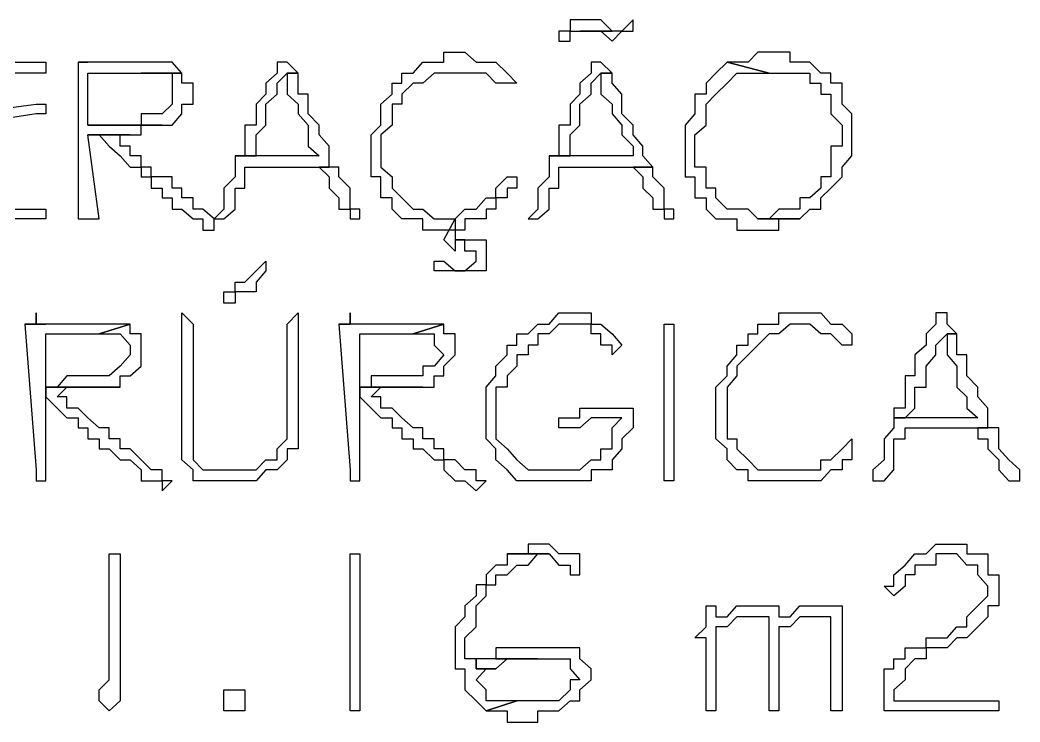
# Model space of a CAD drawing. Header units: millimetres. Extents: x -518.8 to -461.2, y 3.5 to 44.2.
# Drawn here: x -487.523 to -486.915, y 31.715 to 32.142 of the extents above; entities that cross this region are included whole.
import ezdxf

# ---------------------------------------------------------------- set-up
doc = ezdxf.new("R2010")
doc.units = ezdxf.units.MM
doc.header["$MEASUREMENT"] = 0
doc.layers.add('MYSOLIDS', color=7, linetype='Continuous')

msp = doc.modelspace()

# ---------------------------------------------------------------- linework, layer by layer
at = {"layer": 'MYSOLIDS'}
for points in [[(-487.18273, 32.14206), (-487.18273, 32.14206), (-487.18273, 32.14206), (-487.18874, 32.14206), (-487.18874, 32.13529), (-487.19551, 32.13529), (-487.19551, 32.12928), (-487.18874, 32.12928), (-487.18874, 32.12928), (-487.18874, 32.13529), (-487.18273, 32.13529), (-487.18273, 32.13529), (-487.16318, 32.13529), (-487.16995, 32.14206), (-487.16995, 32.14206), (-487.17596, 32.14206), (-487.18273, 32.14206), (-487.18273, 32.14206)], [(-487.1504, 32.14206), (-487.1504, 32.14206), (-487.1504, 32.14206), (-487.15716, 32.13529), (-487.16318, 32.13529), (-487.17596, 32.13529), (-487.16995, 32.13529), (-487.16995, 32.13529), (-487.16318, 32.12928), (-487.16318, 32.12928), (-487.16318, 32.12928), (-487.15716, 32.13529), (-487.1504, 32.13529), (-487.1504, 32.13529), (-487.1504, 32.14206), (-487.1504, 32.14206), (-487.1504, 32.14206), (-487.1504, 32.14206)], [(-487.16318, 32.13529), (-487.18273, 32.13529), (-487.18273, 32.13529), (-487.17596, 32.13529), (-487.16318, 32.13529), (-487.16318, 32.13529), (-487.16318, 32.13529), (-487.16318, 32.13529)], [(-487.25867, 32.10973), (-487.25867, 32.10973), (-487.26543, 32.10973), (-487.27145, 32.10973), (-487.27145, 32.10973), (-487.27822, 32.10371), (-487.28423, 32.10371), (-487.28423, 32.10371), (-487.291, 32.09695), (-487.291, 32.09695), (-487.291, 32.09093), (-487.29701, 32.09093), (-487.29701, 32.08492), (-487.29701, 32.07815), (-487.29701, 32.07815), (-487.29701, 32.07815), (-487.30378, 32.07214), (-487.30378, 32.06537), (-487.30378, 32.06537), (-487.30378, 32.05935), (-487.30378, 32.05259), (-487.29701, 32.04657), (-487.29701, 32.04657), (-487.29701, 32.0398), (-487.291, 32.03379), (-487.291, 32.03379), (-487.291, 32.03379), (-487.28423, 32.02702), (-487.27822, 32.02702), (-487.27822, 32.02702), (-487.27145, 32.02101), (-487.26543, 32.02101), (-487.26543, 32.02101), (-487.25867, 32.02101), (-487.25265, 32.02702), (-487.25265, 32.02702), (-487.25265, 32.02702), (-487.24589, 32.02702), (-487.23987, 32.03379), (-487.23987, 32.03379), (-487.23386, 32.03379), (-487.23386, 32.0398), (-487.23386, 32.0398), (-487.22709, 32.04657), (-487.22709, 32.04657), (-487.22107, 32.04657), (-487.22107, 32.04657), (-487.22107, 32.0398), (-487.22107, 32.0398), (-487.22709, 32.0398), (-487.22709, 32.0398), (-487.22709, 32.03379), (-487.23386, 32.03379), (-487.23386, 32.02702), (-487.23987, 32.02702), (-487.23987, 32.02101), (-487.24589, 32.02101), (-487.24589, 32.02101), (-487.25265, 32.02101), (-487.25265, 32.01424), (-487.25867, 32.01424), (-487.26543, 32.01424), (-487.26543, 32.01424), (-487.27145, 32.01424), (-487.27822, 32.01424), (-487.27822, 32.02101), (-487.28423, 32.02101), (-487.291, 32.02101), (-487.291, 32.02101), (-487.29701, 32.02702), (-487.29701, 32.02702), (-487.29701, 32.03379), (-487.30378, 32.03379), (-487.30378, 32.0398), (-487.30378, 32.04657), (-487.3098, 32.04657), (-487.3098, 32.05259), (-487.3098, 32.05935), (-487.3098, 32.05935), (-487.3098, 32.06537), (-487.3098, 32.07214), (-487.3098, 32.07214), (-487.30378, 32.07815), (-487.30378, 32.08492), (-487.30378, 32.08492), (-487.30378, 32.09093), (-487.29701, 32.09695), (-487.29701, 32.09695), (-487.29701, 32.10371), (-487.291, 32.10371), (-487.291, 32.10973), (-487.28423, 32.10973), (-487.27822, 32.1165), (-487.27822, 32.1165), (-487.27145, 32.1165), (-487.26543, 32.1165), (-487.26543, 32.12251), (-487.25867, 32.12251), (-487.25867, 32.12251), (-487.25265, 32.12251), (-487.24589, 32.1165), (-487.24589, 32.1165), (-487.23987, 32.1165), (-487.23386, 32.1165), (-487.23386, 32.1165), (-487.22709, 32.10973), (-487.22709, 32.10973), (-487.22107, 32.10371), (-487.22107, 32.10371), (-487.22709, 32.10371), (-487.22709, 32.10371), (-487.22709, 32.10371), (-487.22709, 32.10371), (-487.23386, 32.10371), (-487.23386, 32.10371), (-487.23386, 32.10371), (-487.23386, 32.10371), (-487.23987, 32.10973), (-487.23987, 32.10973), (-487.24589, 32.10973), (-487.24589, 32.10973), (-487.25265, 32.10973), (-487.25867, 32.10973), (-487.25867, 32.10973), (-487.25867, 32.10973), (-487.25867, 32.10973)], [(-487.06769, 32.12251), (-487.06769, 32.12251), (-487.07446, 32.12251), (-487.07446, 32.12251), (-487.08047, 32.1165), (-487.08724, 32.1165), (-487.08724, 32.1165), (-487.09325, 32.1165), (-487.06769, 32.10973), (-487.06769, 32.10973), (-487.06167, 32.10973), (-487.05491, 32.10973), (-487.05491, 32.10973), (-487.04889, 32.10973), (-487.04288, 32.10973), (-487.04288, 32.10371), (-487.03611, 32.10371), (-487.03611, 32.10371), (-487.03611, 32.09695), (-487.0301, 32.09695), (-487.0301, 32.09093), (-487.0301, 32.08492), (-487.0301, 32.08492), (-487.02333, 32.07815), (-487.02333, 32.07214), (-487.02333, 32.07214), (-487.02333, 32.06537), (-487.0301, 32.06537), (-487.0301, 32.05935), (-487.0301, 32.05259), (-487.0301, 32.04657), (-487.03611, 32.04657), (-487.03611, 32.04657), (-487.03611, 32.0398), (-487.04288, 32.03379), (-487.04288, 32.03379), (-487.04889, 32.03379), (-487.04889, 32.02702), (-487.05491, 32.02702), (-487.06167, 32.02702), (-487.06167, 32.02702), (-487.06769, 32.02101), (-487.07446, 32.02101), (-487.04889, 32.02101), (-487.04288, 32.02702), (-487.04288, 32.02702), (-487.03611, 32.02702), (-487.03611, 32.03379), (-487.03611, 32.03379), (-487.0301, 32.0398), (-487.0301, 32.0398), (-487.02333, 32.04657), (-487.02333, 32.05259), (-487.02333, 32.05259), (-487.02333, 32.05259), (-487.01731, 32.05935), (-487.01731, 32.06537), (-487.01731, 32.07214), (-487.01731, 32.07214), (-487.01731, 32.07214), (-487.01731, 32.07815), (-487.01731, 32.08492), (-487.02333, 32.09093), (-487.02333, 32.09093), (-487.02333, 32.09695), (-487.02333, 32.10371), (-487.0301, 32.10371), (-487.0301, 32.10973), (-487.03611, 32.10973), (-487.03611, 32.10973), (-487.04288, 32.1165), (-487.04288, 32.1165), (-487.04889, 32.1165), (-487.05491, 32.1165), (-487.05491, 32.12251), (-487.06167, 32.12251), (-487.06769, 32.12251), (-487.06769, 32.12251)], [(-487.52634, 32.1165), (-487.52032, 32.1165), (-487.51355, 32.1165), (-487.51355, 32.1165), (-487.50754, 32.1165), (-487.50754, 32.1165), (-487.50754, 32.1165), (-487.50754, 32.1165), (-487.50754, 32.1165), (-487.50754, 32.1165), (-487.50754, 32.1165), (-487.50754, 32.1165), (-487.50754, 32.10973), (-487.51355, 32.10973), (-487.52032, 32.10973), (-487.52634, 32.10973)], [(-487.44363, 32.1165), (-487.44363, 32.1165), (-487.44964, 32.1165), (-487.45641, 32.1165), (-487.46243, 32.1165), (-487.46243, 32.1165), (-487.46243, 32.1165), (-487.46919, 32.1165), (-487.47521, 32.1165), (-487.48198, 32.1165), (-487.48799, 32.1165), (-487.48799, 32.02101), (-487.48198, 32.02101), (-487.48198, 32.02101), (-487.48198, 32.02101), (-487.47521, 32.02101), (-487.47521, 32.02101), (-487.48198, 32.07214), (-487.45641, 32.07214), (-487.44964, 32.07214), (-487.44964, 32.07815), (-487.44363, 32.07815), (-487.43686, 32.07815), (-487.43686, 32.07815), (-487.48198, 32.07815), (-487.48198, 32.10973), (-487.48198, 32.10973), (-487.47521, 32.10973), (-487.46919, 32.10973), (-487.46243, 32.10973), (-487.46243, 32.10973), (-487.45641, 32.10973), (-487.44964, 32.10973), (-487.44964, 32.10973), (-487.42483, 32.10973), (-487.43085, 32.1165), (-487.43085, 32.1165), (-487.43686, 32.1165), (-487.44363, 32.1165), (-487.44363, 32.1165), (-487.44363, 32.1165)], [(-487.48198, 32.1165), (-487.48799, 32.1165), (-487.48799, 32.1165), (-487.48198, 32.1165), (-487.48198, 32.1165), (-487.48198, 32.1165), (-487.48198, 32.1165)], [(-487.36092, 32.1165), (-487.36092, 32.1165), (-487.36694, 32.1165), (-487.36694, 32.1165), (-487.36694, 32.1165), (-487.36694, 32.10973), (-487.37371, 32.10371), (-487.37371, 32.09695), (-487.37972, 32.09093), (-487.37972, 32.08492), (-487.37972, 32.07815), (-487.38649, 32.07815), (-487.38649, 32.07815), (-487.38649, 32.07214), (-487.38649, 32.06537), (-487.38649, 32.05935), (-487.3925, 32.05935), (-487.38649, 32.05935), (-487.37972, 32.05935), (-487.37972, 32.06537), (-487.37972, 32.07214), (-487.37972, 32.07214), (-487.37371, 32.07815), (-487.37371, 32.07815), (-487.37371, 32.08492), (-487.37371, 32.08492), (-487.37371, 32.09093), (-487.36694, 32.09695), (-487.36694, 32.09695), (-487.36694, 32.10371), (-487.36092, 32.10973), (-487.35416, 32.10973), (-487.36092, 32.1165), (-487.36092, 32.1165), (-487.36092, 32.1165), (-487.36092, 32.1165)], [(-487.16995, 32.1165), (-487.16995, 32.1165), (-487.17596, 32.1165), (-487.17596, 32.1165), (-487.17596, 32.1165), (-487.17596, 32.10973), (-487.18273, 32.10371), (-487.18273, 32.09695), (-487.18874, 32.09093), (-487.18874, 32.08492), (-487.18874, 32.07815), (-487.19551, 32.07815), (-487.19551, 32.07815), (-487.19551, 32.07214), (-487.19551, 32.06537), (-487.19551, 32.05935), (-487.20152, 32.05935), (-487.19551, 32.05935), (-487.18874, 32.05935), (-487.18874, 32.06537), (-487.18874, 32.07214), (-487.18874, 32.07214), (-487.18273, 32.07815), (-487.18273, 32.07815), (-487.18273, 32.08492), (-487.18273, 32.08492), (-487.18273, 32.09093), (-487.17596, 32.09695), (-487.17596, 32.09695), (-487.17596, 32.10371), (-487.16995, 32.10973), (-487.16318, 32.10973), (-487.16995, 32.1165), (-487.16995, 32.1165), (-487.16995, 32.1165), (-487.16995, 32.1165)], [(-487.09325, 32.1165), (-487.10002, 32.10973), (-487.10002, 32.10973), (-487.10604, 32.10371), (-487.10604, 32.10371), (-487.10604, 32.09695), (-487.1128, 32.09695), (-487.1128, 32.09093), (-487.1128, 32.09093), (-487.1128, 32.08492), (-487.11882, 32.07815), (-487.11882, 32.07815), (-487.11882, 32.07214), (-487.11882, 32.06537), (-487.11882, 32.06537), (-487.11882, 32.05935), (-487.11882, 32.05259), (-487.11882, 32.04657), (-487.1128, 32.04657), (-487.1128, 32.0398), (-487.1128, 32.03379), (-487.10604, 32.03379), (-487.10604, 32.02702), (-487.10604, 32.02702), (-487.10002, 32.02101), (-487.10002, 32.02101), (-487.09325, 32.02101), (-487.08724, 32.02101), (-487.08724, 32.01424), (-487.08047, 32.01424), (-487.07446, 32.01424), (-487.07446, 32.01424), (-487.06769, 32.01424), (-487.06167, 32.01424), (-487.06167, 32.02101), (-487.05491, 32.02101), (-487.05491, 32.02101), (-487.04889, 32.02101), (-487.07446, 32.02101), (-487.07446, 32.02101), (-487.08047, 32.02702), (-487.08724, 32.02702), (-487.08724, 32.02702), (-487.09325, 32.02702), (-487.10002, 32.03379), (-487.10002, 32.03379), (-487.10002, 32.03379), (-487.10002, 32.0398), (-487.10604, 32.0398), (-487.10604, 32.04657), (-487.10604, 32.05259), (-487.1128, 32.05259), (-487.1128, 32.05935), (-487.1128, 32.06537), (-487.1128, 32.06537), (-487.1128, 32.07214), (-487.10604, 32.07815), (-487.10604, 32.07815), (-487.10604, 32.08492), (-487.10604, 32.09093), (-487.10604, 32.09093), (-487.10002, 32.09695), (-487.10002, 32.09695), (-487.09325, 32.10371), (-487.09325, 32.10371), (-487.08724, 32.10973), (-487.08724, 32.10973), (-487.08047, 32.10973), (-487.07446, 32.10973), (-487.07446, 32.10973), (-487.06769, 32.10973), (-487.09325, 32.1165), (-487.09325, 32.1165)], [(-487.42483, 32.10973), (-487.44964, 32.10973), (-487.44363, 32.10973), (-487.44363, 32.10973), (-487.43686, 32.10973), (-487.43085, 32.10973), (-487.43085, 32.10371), (-487.43085, 32.10371), (-487.43085, 32.09695), (-487.43085, 32.09695), (-487.43085, 32.09093), (-487.43085, 32.09093), (-487.43686, 32.08492), (-487.43686, 32.08492), (-487.44363, 32.08492), (-487.44363, 32.08492), (-487.44964, 32.08492), (-487.44964, 32.07815), (-487.45641, 32.07815), (-487.46243, 32.07815), (-487.46919, 32.07815), (-487.47521, 32.07815), (-487.48198, 32.07815), (-487.43686, 32.07815), (-487.43085, 32.07815), (-487.43085, 32.07815), (-487.42483, 32.08492), (-487.42483, 32.08492), (-487.42483, 32.09093), (-487.41807, 32.09093), (-487.41807, 32.09695), (-487.41807, 32.10371), (-487.42483, 32.10371), (-487.42483, 32.10973), (-487.42483, 32.10973), (-487.42483, 32.10973)], [(-487.35416, 32.10973), (-487.36092, 32.10973), (-487.36092, 32.10371), (-487.36092, 32.10371), (-487.36092, 32.09695), (-487.35416, 32.09093), (-487.35416, 32.09093), (-487.35416, 32.08492), (-487.35416, 32.08492), (-487.34814, 32.07815), (-487.34814, 32.07214), (-487.34814, 32.07214), (-487.34814, 32.06537), (-487.34137, 32.05935), (-487.38649, 32.05935), (-487.3925, 32.05935), (-487.3925, 32.05259), (-487.3925, 32.04657), (-487.3925, 32.04657), (-487.39927, 32.0398), (-487.39927, 32.0398), (-487.39927, 32.03379), (-487.39927, 32.02702), (-487.39927, 32.02702), (-487.40528, 32.02101), (-487.39927, 32.02101), (-487.39927, 32.02101), (-487.39927, 32.02101), (-487.39927, 32.02101), (-487.3925, 32.02702), (-487.3925, 32.03379), (-487.3925, 32.03379), (-487.3925, 32.0398), (-487.38649, 32.0398), (-487.38649, 32.04657), (-487.38649, 32.05259), (-487.34137, 32.05259), (-487.33536, 32.05259), (-487.33536, 32.05935), (-487.33536, 32.06537), (-487.33536, 32.06537), (-487.34137, 32.07214), (-487.34137, 32.07815), (-487.34137, 32.07815), (-487.34814, 32.08492), (-487.34814, 32.08492), (-487.34814, 32.09093), (-487.34814, 32.09093), (-487.34814, 32.09695), (-487.35416, 32.09695), (-487.35416, 32.10371), (-487.35416, 32.10973), (-487.35416, 32.10973), (-487.35416, 32.10973)], [(-487.16318, 32.10973), (-487.16995, 32.10973), (-487.16995, 32.10371), (-487.16995, 32.10371), (-487.16995, 32.09695), (-487.16318, 32.09093), (-487.16318, 32.09093), (-487.16318, 32.08492), (-487.16318, 32.08492), (-487.15716, 32.07815), (-487.15716, 32.07214), (-487.15716, 32.07214), (-487.1504, 32.06537), (-487.1504, 32.05935), (-487.19551, 32.05935), (-487.20152, 32.05935), (-487.20152, 32.05259), (-487.20152, 32.04657), (-487.20152, 32.04657), (-487.20829, 32.0398), (-487.20829, 32.0398), (-487.20829, 32.03379), (-487.20829, 32.02702), (-487.20829, 32.02702), (-487.21431, 32.02101), (-487.20829, 32.02101), (-487.20829, 32.02101), (-487.20829, 32.02101), (-487.20829, 32.02101), (-487.20152, 32.02702), (-487.20152, 32.03379), (-487.20152, 32.03379), (-487.20152, 32.0398), (-487.19551, 32.0398), (-487.19551, 32.04657), (-487.19551, 32.05259), (-487.1504, 32.05259), (-487.13837, 32.05259), (-487.14438, 32.05935), (-487.14438, 32.06537), (-487.14438, 32.06537), (-487.1504, 32.07214), (-487.1504, 32.07815), (-487.1504, 32.07815), (-487.15716, 32.08492), (-487.15716, 32.08492), (-487.15716, 32.09093), (-487.15716, 32.09093), (-487.15716, 32.09695), (-487.15716, 32.09695), (-487.16318, 32.10371), (-487.16318, 32.10973), (-487.16318, 32.10973), (-487.16318, 32.10973)], [(-487.55792, 32.08492), (-487.51355, 32.09093), (-487.51355, 32.09093), (-487.50754, 32.09093), (-487.50754, 32.09093), (-487.50754, 32.09093), (-487.50754, 32.09093), (-487.50754, 32.08492), (-487.50754, 32.08492), (-487.51355, 32.08492), (-487.51355, 32.08492), (-487.55792, 32.07815)], [(-487.45641, 32.07214), (-487.48198, 32.07214), (-487.47521, 32.07214), (-487.46919, 32.06537), (-487.46919, 32.06537), (-487.46243, 32.05935), (-487.46243, 32.05935), (-487.45641, 32.05259), (-487.44964, 32.05259), (-487.44964, 32.04657), (-487.44363, 32.04657), (-487.44363, 32.0398), (-487.43686, 32.0398), (-487.43686, 32.03379), (-487.43085, 32.03379), (-487.43085, 32.03379), (-487.43085, 32.02702), (-487.42483, 32.02702), (-487.41807, 32.02101), (-487.41205, 32.02101), (-487.41205, 32.01424), (-487.40528, 32.01424), (-487.40528, 32.01424), (-487.40528, 32.01424), (-487.40528, 32.02101), (-487.40528, 32.02101), (-487.40528, 32.02101), (-487.41205, 32.02702), (-487.41205, 32.02702), (-487.41205, 32.02702), (-487.41807, 32.02702), (-487.41807, 32.03379), (-487.42483, 32.03379), (-487.42483, 32.0398), (-487.43085, 32.0398), (-487.43085, 32.04657), (-487.43686, 32.04657), (-487.44363, 32.04657), (-487.44363, 32.05259), (-487.44964, 32.05259), (-487.44964, 32.05935), (-487.45641, 32.05935), (-487.45641, 32.06537), (-487.46243, 32.06537), (-487.46243, 32.07214), (-487.46919, 32.07214), (-487.46919, 32.07214), (-487.46243, 32.07214), (-487.45641, 32.07214), (-487.45641, 32.07214)], [(-487.33536, 32.05259), (-487.34137, 32.05259), (-487.34137, 32.05259), (-487.33536, 32.04657), (-487.33536, 32.04657), (-487.33536, 32.0398), (-487.32934, 32.03379), (-487.32934, 32.02702), (-487.32258, 32.02702), (-487.32258, 32.02101), (-487.32258, 32.02101), (-487.32258, 32.02101), (-487.31656, 32.02101), (-487.31656, 32.02101), (-487.31656, 32.02702), (-487.32258, 32.02702), (-487.32258, 32.03379), (-487.32258, 32.0398), (-487.32934, 32.04657), (-487.32934, 32.05259), (-487.33536, 32.05259), (-487.33536, 32.05259)], [(-487.13837, 32.05259), (-487.1504, 32.05259), (-487.1504, 32.05259), (-487.14438, 32.04657), (-487.14438, 32.04657), (-487.14438, 32.0398), (-487.13837, 32.03379), (-487.13837, 32.02702), (-487.1316, 32.02702), (-487.1316, 32.02101), (-487.1316, 32.02101), (-487.1316, 32.02101), (-487.12558, 32.02101), (-487.12558, 32.02101), (-487.12558, 32.02702), (-487.1316, 32.02702), (-487.1316, 32.03379), (-487.1316, 32.0398), (-487.13837, 32.04657), (-487.13837, 32.05259), (-487.13837, 32.05259), (-487.13837, 32.05259)], [(-487.52634, 32.02702), (-487.52032, 32.02702), (-487.51355, 32.02702), (-487.51355, 32.02702), (-487.50754, 32.02702), (-487.50754, 32.02702), (-487.50754, 32.02702), (-487.50754, 32.02702), (-487.50754, 32.02702), (-487.50754, 32.02101), (-487.50754, 32.02101), (-487.51355, 32.02101), (-487.52032, 32.02101), (-487.52032, 32.02101), (-487.52634, 32.02101)], [(-487.25867, 32.02101), (-487.25867, 32.02101), (-487.25867, 32.00823), (-487.25867, 32.00823), (-487.25867, 32.00823), (-487.25265, 32.00823), (-487.25265, 32.00823), (-487.24589, 32.00823), (-487.24589, 32.00823), (-487.23987, 32.00823), (-487.23987, 32.00146), (-487.23987, 32.00146), (-487.23987, 31.99544), (-487.23987, 31.99544), (-487.23987, 31.98943), (-487.23987, 31.98943), (-487.24589, 31.98943), (-487.25265, 31.98943), (-487.25867, 31.98943), (-487.25867, 31.98943), (-487.26543, 31.98943), (-487.26543, 31.98943), (-487.27145, 31.98943), (-487.27145, 31.98943), (-487.27145, 31.99544), (-487.27145, 31.99544), (-487.27145, 31.99544), (-487.27145, 31.99544), (-487.26543, 31.99544), (-487.26543, 31.99544), (-487.25867, 31.98943), (-487.25867, 31.98943), (-487.25867, 31.98943), (-487.25265, 31.98943), (-487.24589, 31.99544), (-487.24589, 31.99544), (-487.24589, 31.99544), (-487.24589, 31.99544), (-487.24589, 32.00146), (-487.24589, 32.00146), (-487.25265, 32.00146), (-487.25265, 32.00823), (-487.25867, 32.00823), (-487.25867, 32.00823), (-487.25867, 32.00146), (-487.25867, 32.00146), (-487.26543, 32.00823), (-487.26543, 32.00823), (-487.26543, 32.00823), (-487.26543, 32.00823), (-487.26543, 32.00823), (-487.26543, 32.00823), (-487.26543, 32.00823), (-487.26543, 32.00823), (-487.25867, 32.02101), (-487.25867, 32.02101), (-487.25867, 32.02101)], [(-487.39927, 31.96988), (-487.39927, 31.97665), (-487.3925, 31.97665), (-487.3925, 31.98266), (-487.38649, 31.98266), (-487.38649, 31.98266), (-487.37972, 31.98943), (-487.37972, 31.98943), (-487.37371, 31.99544), (-487.37371, 31.99544), (-487.37371, 31.99544), (-487.37371, 31.99544), (-487.37371, 31.98943), (-487.37371, 31.98943), (-487.37371, 31.98943), (-487.37371, 31.98943), (-487.37972, 31.98266), (-487.37972, 31.98266), (-487.37972, 31.97665), (-487.38649, 31.97665), (-487.3925, 31.97665), (-487.3925, 31.96988), (-487.3925, 31.96988), (-487.39927, 31.96988), (-487.39927, 31.96988), (-487.39927, 31.96988), (-487.39927, 31.96988), (-487.39927, 31.96988), (-487.39927, 31.96988), (-487.39927, 31.96988), (-487.39927, 31.96988)], [(-487.51355, 31.96386), (-487.51355, 31.9571), (-487.52032, 31.9571), (-487.50754, 31.9571), (-487.51355, 31.9571), (-487.51355, 31.96386), (-487.51355, 31.96386)], [(-487.42483, 31.9571), (-487.42483, 31.9571), (-487.42483, 31.9571), (-487.42483, 31.96386), (-487.42483, 31.96386), (-487.41807, 31.9571), (-487.41807, 31.9571), (-487.41807, 31.9571), (-487.41807, 31.9571), (-487.41807, 31.88717), (-487.41807, 31.88116), (-487.41807, 31.87439), (-487.41807, 31.87439), (-487.41205, 31.86838), (-487.41205, 31.86838), (-487.40528, 31.86838), (-487.39927, 31.86838), (-487.39927, 31.86838), (-487.39927, 31.86838), (-487.3925, 31.86838), (-487.38649, 31.86838), (-487.37972, 31.86838), (-487.37972, 31.86838), (-487.37371, 31.87439), (-487.37371, 31.87439), (-487.36694, 31.87439), (-487.36694, 31.88116), (-487.36694, 31.88116), (-487.36092, 31.88717), (-487.36092, 31.88717), (-487.36092, 31.89394), (-487.36092, 31.89394), (-487.36092, 31.89996), (-487.36092, 31.89996), (-487.36092, 31.90597), (-487.36092, 31.91274), (-487.36092, 31.91875), (-487.36092, 31.92552), (-487.36092, 31.93153), (-487.36092, 31.93153), (-487.36092, 31.9383), (-487.36092, 31.94432), (-487.36092, 31.94432), (-487.36092, 31.95108), (-487.36092, 31.9571), (-487.36092, 31.9571), (-487.36092, 31.9571), (-487.36092, 31.9571), (-487.35416, 31.96386), (-487.35416, 31.96386), (-487.35416, 31.9571), (-487.35416, 31.9571), (-487.35416, 31.95108), (-487.35416, 31.95108), (-487.35416, 31.94432), (-487.35416, 31.9383), (-487.35416, 31.9383), (-487.35416, 31.92552), (-487.35416, 31.91875), (-487.35416, 31.91274), (-487.35416, 31.90597), (-487.35416, 31.90597), (-487.35416, 31.89996), (-487.35416, 31.89394), (-487.35416, 31.89394), (-487.35416, 31.88717), (-487.35416, 31.88717), (-487.35416, 31.88116), (-487.35416, 31.88116), (-487.36092, 31.88116), (-487.36092, 31.87439), (-487.36092, 31.87439), (-487.36694, 31.86838), (-487.37371, 31.86838), (-487.37371, 31.86838), (-487.37972, 31.86161), (-487.37972, 31.86161), (-487.38649, 31.86161), (-487.3925, 31.86161), (-487.3925, 31.86161), (-487.39927, 31.86161), (-487.39927, 31.86161), (-487.40528, 31.86161), (-487.41205, 31.86161), (-487.41807, 31.86161), (-487.41807, 31.86161), (-487.41807, 31.86838), (-487.41807, 31.86838), (-487.42483, 31.87439), (-487.42483, 31.87439), (-487.42483, 31.88116), (-487.42483, 31.88717), (-487.42483, 31.88717), (-487.42483, 31.9571), (-487.42483, 31.9571), (-487.42483, 31.9571)], [(-487.32258, 31.96386), (-487.32258, 31.9571), (-487.32934, 31.9571), (-487.32258, 31.9571), (-487.32258, 31.9571), (-487.32258, 31.96386), (-487.32258, 31.96386)], [(-487.15716, 31.89996), (-487.16318, 31.89996), (-487.16995, 31.89996), (-487.17596, 31.89996), (-487.17596, 31.89996), (-487.18273, 31.89394), (-487.18874, 31.89394), (-487.18874, 31.89394), (-487.19551, 31.89394), (-487.19551, 31.89394), (-487.19551, 31.89394), (-487.19551, 31.89996), (-487.19551, 31.89996), (-487.19551, 31.89996), (-487.19551, 31.89996), (-487.19551, 31.89996), (-487.19551, 31.89996), (-487.18874, 31.89996), (-487.18273, 31.89996), (-487.18273, 31.90597), (-487.17596, 31.90597), (-487.16995, 31.90597), (-487.16318, 31.90597), (-487.16318, 31.90597), (-487.15716, 31.90597), (-487.1504, 31.90597), (-487.1504, 31.90597), (-487.1504, 31.89996), (-487.1504, 31.89996), (-487.1504, 31.89394), (-487.1504, 31.89394), (-487.15716, 31.88717), (-487.15716, 31.88116), (-487.15716, 31.88116), (-487.16318, 31.87439), (-487.16318, 31.87439), (-487.16318, 31.86838), (-487.16995, 31.86838), (-487.17596, 31.86838), (-487.17596, 31.86161), (-487.17596, 31.86161), (-487.18273, 31.86161), (-487.18874, 31.86161), (-487.18874, 31.86161), (-487.19551, 31.86161), (-487.20152, 31.86161), (-487.20152, 31.86161), (-487.20829, 31.86161), (-487.21431, 31.86161), (-487.21431, 31.86161), (-487.22107, 31.86161), (-487.22709, 31.86838), (-487.22709, 31.86838), (-487.22709, 31.86838), (-487.23386, 31.87439), (-487.23386, 31.87439), (-487.23386, 31.88116), (-487.23987, 31.88717), (-487.23987, 31.88717), (-487.23987, 31.89394), (-487.23987, 31.89996), (-487.23987, 31.89996), (-487.23987, 31.90597), (-487.23987, 31.90597), (-487.23987, 31.91274), (-487.23987, 31.91875), (-487.23386, 31.92552), (-487.23386, 31.92552), (-487.23386, 31.93153), (-487.22709, 31.9383), (-487.22709, 31.9383), (-487.22709, 31.94432), (-487.22107, 31.94432), (-487.22107, 31.95108), (-487.21431, 31.95108), (-487.20829, 31.9571), (-487.20829, 31.9571), (-487.20829, 31.9571), (-487.20152, 31.9571), (-487.19551, 31.96386), (-487.19551, 31.96386), (-487.18874, 31.96386), (-487.18874, 31.96386), (-487.18273, 31.96386), (-487.17596, 31.96386), (-487.17596, 31.9571), (-487.16995, 31.9571), (-487.16995, 31.9571), (-487.16318, 31.95108), (-487.16318, 31.95108), (-487.15716, 31.94432), (-487.15716, 31.94432), (-487.16318, 31.9383), (-487.16318, 31.9383), (-487.16318, 31.9383), (-487.16318, 31.9383), (-487.16318, 31.94432), (-487.16995, 31.94432), (-487.16995, 31.95108), (-487.16995, 31.95108), (-487.17596, 31.95108), (-487.17596, 31.9571), (-487.18273, 31.9571), (-487.18874, 31.9571), (-487.18874, 31.9571), (-487.19551, 31.9571), (-487.20152, 31.95108), (-487.20152, 31.95108), (-487.20829, 31.95108), (-487.20829, 31.94432), (-487.21431, 31.94432), (-487.21431, 31.9383), (-487.22107, 31.9383), (-487.22107, 31.9383), (-487.22107, 31.93153), (-487.22709, 31.92552), (-487.22709, 31.92552), (-487.22709, 31.91875), (-487.23386, 31.91875), (-487.23386, 31.91274), (-487.23386, 31.90597), (-487.23386, 31.89996), (-487.23386, 31.89996), (-487.23386, 31.89394), (-487.23386, 31.89394), (-487.23386, 31.88717), (-487.22709, 31.88116), (-487.22709, 31.88116), (-487.22107, 31.87439), (-487.22107, 31.87439), (-487.22107, 31.87439), (-487.21431, 31.86838), (-487.21431, 31.86838), (-487.20829, 31.86838), (-487.20152, 31.86838), (-487.19551, 31.86838), (-487.19551, 31.86838), (-487.19551, 31.86838), (-487.18874, 31.86838), (-487.18273, 31.86838), (-487.18273, 31.86838), (-487.17596, 31.87439), (-487.16995, 31.87439), (-487.16995, 31.87439), (-487.16995, 31.88116), (-487.16318, 31.88116), (-487.16318, 31.88717), (-487.16318, 31.88717), (-487.16318, 31.89394), (-487.15716, 31.89996), (-487.15716, 31.89996), (-487.15716, 31.89996), (-487.15716, 31.89996), (-487.15716, 31.89996)], [(-487.04889, 31.9571), (-487.05491, 31.9571), (-487.05491, 31.9571), (-487.06167, 31.95108), (-487.06769, 31.95108), (-487.06769, 31.95108), (-487.07446, 31.94432), (-487.07446, 31.94432), (-487.08047, 31.9383), (-487.08047, 31.9383), (-487.08047, 31.9383), (-487.08724, 31.93153), (-487.08724, 31.92552), (-487.08724, 31.92552), (-487.08724, 31.92552), (-487.09325, 31.91875), (-487.09325, 31.91274), (-487.09325, 31.90597), (-487.09325, 31.90597), (-487.09325, 31.89996), (-487.09325, 31.89394), (-487.09325, 31.88717), (-487.08724, 31.88717), (-487.08724, 31.88116), (-487.08724, 31.88116), (-487.08047, 31.87439), (-487.08047, 31.87439), (-487.07446, 31.86838), (-487.07446, 31.86838), (-487.06769, 31.86838), (-487.06167, 31.86838), (-487.05491, 31.86838), (-487.05491, 31.86838), (-487.04889, 31.86838), (-487.04889, 31.86838), (-487.04288, 31.86838), (-487.04288, 31.86838), (-487.03611, 31.86838), (-487.03611, 31.87439), (-487.0301, 31.87439), (-487.0301, 31.87439), (-487.02333, 31.88116), (-487.02333, 31.88116), (-487.01731, 31.88717), (-487.01731, 31.88717), (-487.01731, 31.88717), (-487.01731, 31.88717), (-487.01731, 31.88717), (-487.01731, 31.88717), (-487.01731, 31.88116), (-487.01731, 31.88116), (-487.01731, 31.87439), (-487.02333, 31.87439), (-487.02333, 31.86838), (-487.0301, 31.86838), (-487.03611, 31.86161), (-487.03611, 31.86161), (-487.03611, 31.86161), (-487.04288, 31.86161), (-487.04889, 31.86161), (-487.04889, 31.86161), (-487.05491, 31.86161), (-487.05491, 31.86161), (-487.06167, 31.86161), (-487.06769, 31.86161), (-487.06769, 31.86161), (-487.07446, 31.86161), (-487.08047, 31.86161), (-487.08047, 31.86838), (-487.08724, 31.86838), (-487.08724, 31.86838), (-487.09325, 31.87439), (-487.09325, 31.88116), (-487.09325, 31.88116), (-487.10002, 31.88717), (-487.10002, 31.88717), (-487.10002, 31.89394), (-487.10002, 31.89996), (-487.10002, 31.90597), (-487.10002, 31.90597), (-487.10002, 31.91274), (-487.10002, 31.91875), (-487.10002, 31.91875), (-487.09325, 31.92552), (-487.09325, 31.93153), (-487.09325, 31.93153), (-487.08724, 31.9383), (-487.08724, 31.9383), (-487.08724, 31.94432), (-487.08047, 31.94432), (-487.08047, 31.95108), (-487.07446, 31.95108), (-487.07446, 31.9571), (-487.06769, 31.9571), (-487.06167, 31.9571), (-487.06167, 31.96386), (-487.05491, 31.96386), (-487.04889, 31.96386), (-487.04889, 31.96386), (-487.04288, 31.96386), (-487.03611, 31.96386), (-487.03611, 31.96386), (-487.0301, 31.9571), (-487.0301, 31.9571), (-487.02333, 31.9571), (-487.01731, 31.95108), (-487.01731, 31.95108), (-487.01731, 31.94432), (-487.01731, 31.94432), (-487.01731, 31.94432), (-487.01731, 31.94432), (-487.01731, 31.94432), (-487.01731, 31.94432), (-487.02333, 31.94432), (-487.02333, 31.94432), (-487.02333, 31.94432), (-487.02333, 31.94432), (-487.0301, 31.95108), (-487.0301, 31.95108), (-487.03611, 31.95108), (-487.04288, 31.9571), (-487.04288, 31.9571), (-487.04889, 31.9571), (-487.04889, 31.9571), (-487.04889, 31.9571), (-487.04889, 31.9571)], [(-486.95942, 31.96386), (-486.96619, 31.96386), (-486.96619, 31.96386), (-486.96619, 31.9571), (-486.96619, 31.9571), (-486.9722, 31.95108), (-486.9722, 31.94432), (-486.9722, 31.94432), (-486.97897, 31.9383), (-486.97897, 31.92552), (-486.98498, 31.92552), (-486.98498, 31.91875), (-486.98498, 31.91875), (-486.98498, 31.91274), (-486.98498, 31.90597), (-486.99175, 31.90597), (-486.99175, 31.89996), (-486.98498, 31.89996), (-486.98498, 31.89996), (-486.97897, 31.90597), (-486.97897, 31.91274), (-486.97897, 31.91875), (-486.9722, 31.91875), (-486.9722, 31.91875), (-486.9722, 31.92552), (-486.9722, 31.92552), (-486.9722, 31.93153), (-486.96619, 31.9383), (-486.96619, 31.94432), (-486.96619, 31.94432), (-486.95942, 31.95108), (-486.9534, 31.95108), (-486.95942, 31.9571), (-486.95942, 31.96386), (-486.95942, 31.96386), (-486.95942, 31.96386)], [(-487.47521, 31.9571), (-487.47521, 31.9571), (-487.48198, 31.9571), (-487.48799, 31.9571), (-487.48799, 31.9571), (-487.48799, 31.9571), (-487.49476, 31.9571), (-487.50077, 31.9571), (-487.50754, 31.9571), (-487.50754, 31.9571), (-487.52032, 31.9571), (-487.51355, 31.86838), (-487.51355, 31.86161), (-487.51355, 31.86161), (-487.50754, 31.86161), (-487.50754, 31.86161), (-487.50754, 31.86838), (-487.50754, 31.91875), (-487.48799, 31.91875), (-487.48198, 31.91875), (-487.47521, 31.91875), (-487.47521, 31.91875), (-487.46919, 31.91875), (-487.46243, 31.91875), (-487.50754, 31.91875), (-487.50754, 31.95108), (-487.50754, 31.95108), (-487.50077, 31.95108), (-487.50077, 31.95108), (-487.49476, 31.95108), (-487.48799, 31.95108), (-487.48799, 31.95108), (-487.48198, 31.95108), (-487.47521, 31.95108), (-487.45641, 31.9571), (-487.45641, 31.9571), (-487.46243, 31.9571), (-487.46919, 31.9571), (-487.46919, 31.9571), (-487.47521, 31.9571), (-487.47521, 31.9571)], [(-487.45641, 31.9571), (-487.47521, 31.95108), (-487.47521, 31.95108), (-487.46919, 31.95108), (-487.46919, 31.95108), (-487.46243, 31.95108), (-487.46243, 31.95108), (-487.45641, 31.94432), (-487.45641, 31.9383), (-487.45641, 31.9383), (-487.46243, 31.93153), (-487.46243, 31.93153), (-487.46243, 31.93153), (-487.46919, 31.92552), (-487.46919, 31.92552), (-487.47521, 31.92552), (-487.47521, 31.92552), (-487.48198, 31.92552), (-487.48799, 31.92552), (-487.49476, 31.92552), (-487.49476, 31.92552), (-487.50077, 31.91875), (-487.50754, 31.91875), (-487.46243, 31.91875), (-487.46243, 31.91875), (-487.46243, 31.92552), (-487.45641, 31.92552), (-487.45641, 31.92552), (-487.44964, 31.93153), (-487.44964, 31.9383), (-487.44964, 31.9383), (-487.44964, 31.94432), (-487.44964, 31.95108), (-487.45641, 31.95108), (-487.45641, 31.9571), (-487.45641, 31.9571)], [(-487.28423, 31.9571), (-487.28423, 31.9571), (-487.291, 31.9571), (-487.29701, 31.9571), (-487.30378, 31.9571), (-487.30378, 31.9571), (-487.30378, 31.9571), (-487.3098, 31.9571), (-487.31656, 31.9571), (-487.32258, 31.9571), (-487.32934, 31.9571), (-487.32258, 31.86838), (-487.32258, 31.86161), (-487.32258, 31.86161), (-487.31656, 31.86161), (-487.31656, 31.86161), (-487.31656, 31.86838), (-487.31656, 31.91875), (-487.29701, 31.91875), (-487.291, 31.91875), (-487.28423, 31.91875), (-487.28423, 31.91875), (-487.27822, 31.91875), (-487.27822, 31.91875), (-487.31656, 31.91875), (-487.31656, 31.95108), (-487.31656, 31.95108), (-487.31656, 31.95108), (-487.3098, 31.95108), (-487.30378, 31.95108), (-487.29701, 31.95108), (-487.29701, 31.95108), (-487.291, 31.95108), (-487.28423, 31.95108), (-487.26543, 31.9571), (-487.26543, 31.9571), (-487.27145, 31.9571), (-487.27822, 31.9571), (-487.27822, 31.9571), (-487.28423, 31.9571), (-487.28423, 31.9571)], [(-487.26543, 31.9571), (-487.28423, 31.95108), (-487.28423, 31.95108), (-487.27822, 31.95108), (-487.27822, 31.95108), (-487.27145, 31.95108), (-487.27145, 31.95108), (-487.27145, 31.94432), (-487.26543, 31.9383), (-487.26543, 31.9383), (-487.27145, 31.93153), (-487.27145, 31.93153), (-487.27822, 31.93153), (-487.27822, 31.92552), (-487.27822, 31.92552), (-487.28423, 31.92552), (-487.291, 31.92552), (-487.291, 31.92552), (-487.29701, 31.92552), (-487.30378, 31.92552), (-487.3098, 31.92552), (-487.3098, 31.91875), (-487.31656, 31.91875), (-487.27822, 31.91875), (-487.27145, 31.91875), (-487.27145, 31.92552), (-487.26543, 31.92552), (-487.26543, 31.92552), (-487.26543, 31.93153), (-487.25867, 31.9383), (-487.25867, 31.9383), (-487.25867, 31.94432), (-487.25867, 31.95108), (-487.26543, 31.95108), (-487.26543, 31.9571), (-487.26543, 31.9571)], [(-487.12558, 31.89996), (-487.12558, 31.89996), (-487.12558, 31.89394), (-487.12558, 31.88717), (-487.12558, 31.88116), (-487.12558, 31.88116), (-487.12558, 31.87439), (-487.12558, 31.86838), (-487.12558, 31.86838), (-487.12558, 31.86838), (-487.12558, 31.86161), (-487.12558, 31.86161), (-487.12558, 31.86161), (-487.12558, 31.86161), (-487.1316, 31.86161), (-487.1316, 31.86161), (-487.1316, 31.86161), (-487.1316, 31.86161), (-487.1316, 31.86161), (-487.1316, 31.86161), (-487.1316, 31.86838), (-487.1316, 31.87439), (-487.1316, 31.87439), (-487.1316, 31.88116), (-487.1316, 31.88717), (-487.1316, 31.89394), (-487.1316, 31.89394), (-487.1316, 31.89996), (-487.1316, 31.90597), (-487.1316, 31.91274), (-487.1316, 31.91274), (-487.1316, 31.91875), (-487.1316, 31.92552), (-487.1316, 31.93153), (-487.1316, 31.93153), (-487.1316, 31.9383), (-487.1316, 31.94432), (-487.1316, 31.94432), (-487.1316, 31.95108), (-487.1316, 31.9571), (-487.1316, 31.9571), (-487.1316, 31.9571), (-487.1316, 31.9571), (-487.1316, 31.9571), (-487.12558, 31.9571), (-487.12558, 31.9571), (-487.12558, 31.9571), (-487.12558, 31.9571), (-487.12558, 31.9571), (-487.12558, 31.9571), (-487.12558, 31.95108), (-487.12558, 31.95108), (-487.12558, 31.94432), (-487.12558, 31.94432), (-487.12558, 31.9383), (-487.12558, 31.93153), (-487.12558, 31.92552), (-487.12558, 31.92552), (-487.12558, 31.91875), (-487.12558, 31.91274), (-487.12558, 31.90597), (-487.12558, 31.90597), (-487.12558, 31.89996), (-487.12558, 31.89996), (-487.12558, 31.89996), (-487.12558, 31.89996)], [(-486.9534, 31.95108), (-486.95942, 31.95108), (-486.95942, 31.95108), (-486.95942, 31.94432), (-486.95942, 31.9383), (-486.95942, 31.9383), (-486.9534, 31.93153), (-486.9534, 31.92552), (-486.9534, 31.92552), (-486.9534, 31.91875), (-486.94739, 31.91274), (-486.94739, 31.91274), (-486.94739, 31.90597), (-486.94062, 31.89996), (-486.98498, 31.89996), (-486.99175, 31.89996), (-486.99175, 31.89394), (-486.99175, 31.89394), (-486.99777, 31.88717), (-486.99777, 31.88116), (-486.99777, 31.88116), (-486.99777, 31.87439), (-487.00453, 31.86838), (-487.00453, 31.86838), (-487.00453, 31.86161), (-487.00453, 31.86161), (-486.99777, 31.86161), (-486.99777, 31.86161), (-486.99777, 31.86161), (-486.99175, 31.86838), (-486.99175, 31.87439), (-486.99175, 31.87439), (-486.99175, 31.88116), (-486.99175, 31.88717), (-486.98498, 31.88717), (-486.98498, 31.89394), (-486.94062, 31.89394), (-486.93461, 31.89394), (-486.93461, 31.89996), (-486.93461, 31.90597), (-486.94062, 31.91274), (-486.94062, 31.91274), (-486.94062, 31.91875), (-486.94062, 31.91875), (-486.94739, 31.92552), (-486.94739, 31.93153), (-486.94739, 31.93153), (-486.94739, 31.9383), (-486.9534, 31.9383), (-486.9534, 31.9383), (-486.9534, 31.94432), (-486.9534, 31.95108), (-486.9534, 31.95108), (-486.9534, 31.95108)], [(-487.48799, 31.91875), (-487.50754, 31.91875), (-487.50754, 31.91274), (-487.50077, 31.90597), (-487.50077, 31.90597), (-487.49476, 31.89996), (-487.48799, 31.89996), (-487.48799, 31.89394), (-487.48198, 31.89394), (-487.48198, 31.88717), (-487.47521, 31.88717), (-487.47521, 31.88116), (-487.46919, 31.88116), (-487.46919, 31.88116), (-487.46243, 31.87439), (-487.46243, 31.87439), (-487.45641, 31.87439), (-487.44964, 31.86838), (-487.44964, 31.86161), (-487.44363, 31.86161), (-487.43686, 31.86161), (-487.43686, 31.85559), (-487.43686, 31.85559), (-487.43686, 31.85559), (-487.43085, 31.86161), (-487.43085, 31.86161), (-487.43686, 31.86161), (-487.43686, 31.86838), (-487.44363, 31.86838), (-487.44363, 31.86838), (-487.44363, 31.86838), (-487.44964, 31.87439), (-487.44964, 31.87439), (-487.45641, 31.88116), (-487.46243, 31.88116), (-487.46243, 31.88717), (-487.46919, 31.88717), (-487.46919, 31.89394), (-487.47521, 31.89394), (-487.47521, 31.89394), (-487.48198, 31.89996), (-487.48198, 31.89996), (-487.48799, 31.90597), (-487.49476, 31.90597), (-487.49476, 31.91274), (-487.50077, 31.91274), (-487.50077, 31.91274), (-487.49476, 31.91875), (-487.48799, 31.91875), (-487.48799, 31.91875)], [(-487.29701, 31.91875), (-487.31656, 31.91875), (-487.31656, 31.91274), (-487.3098, 31.90597), (-487.3098, 31.90597), (-487.30378, 31.89996), (-487.29701, 31.89996), (-487.29701, 31.89394), (-487.291, 31.89394), (-487.291, 31.88717), (-487.28423, 31.88717), (-487.28423, 31.88116), (-487.27822, 31.88116), (-487.27822, 31.88116), (-487.27145, 31.87439), (-487.27145, 31.87439), (-487.26543, 31.87439), (-487.26543, 31.86838), (-487.25867, 31.86161), (-487.25265, 31.86161), (-487.25265, 31.86161), (-487.24589, 31.85559), (-487.24589, 31.85559), (-487.24589, 31.85559), (-487.23987, 31.86161), (-487.23987, 31.86161), (-487.24589, 31.86161), (-487.24589, 31.86838), (-487.25265, 31.86838), (-487.25265, 31.86838), (-487.25265, 31.86838), (-487.25867, 31.87439), (-487.26543, 31.87439), (-487.26543, 31.88116), (-487.27145, 31.88116), (-487.27145, 31.88717), (-487.27822, 31.88717), (-487.27822, 31.89394), (-487.28423, 31.89394), (-487.28423, 31.89394), (-487.291, 31.89996), (-487.291, 31.89996), (-487.29701, 31.90597), (-487.30378, 31.90597), (-487.30378, 31.91274), (-487.3098, 31.91274), (-487.3098, 31.91274), (-487.30378, 31.91875), (-487.29701, 31.91875), (-487.29701, 31.91875)], [(-486.93461, 31.89394), (-486.94062, 31.89394), (-486.94062, 31.89394), (-486.94062, 31.88717), (-486.93461, 31.88717), (-486.93461, 31.88116), (-486.93461, 31.88116), (-486.92784, 31.87439), (-486.92784, 31.86838), (-486.92183, 31.86161), (-486.92183, 31.86161), (-486.92183, 31.86161), (-486.91506, 31.86161), (-486.91506, 31.86161), (-486.91506, 31.86838), (-486.92183, 31.87439), (-486.92183, 31.87439), (-486.92784, 31.88116), (-486.92784, 31.88717), (-486.92784, 31.89394), (-486.93461, 31.89394), (-486.93461, 31.89394)], [(-487.20152, 31.82326), (-487.20152, 31.82326), (-487.20829, 31.82326), (-487.21431, 31.82326), (-487.21431, 31.81725), (-487.22107, 31.81725), (-487.22709, 31.81725), (-487.20152, 31.81725), (-487.20152, 31.81725), (-487.19551, 31.81048), (-487.19551, 31.81048), (-487.18874, 31.81048), (-487.18874, 31.80447), (-487.18874, 31.80447), (-487.18273, 31.80447), (-487.18273, 31.80447), (-487.18273, 31.81048), (-487.18273, 31.81048), (-487.18273, 31.81725), (-487.18874, 31.81725), (-487.18874, 31.81725), (-487.19551, 31.81725), (-487.20152, 31.82326), (-487.20152, 31.82326), (-487.20152, 31.82326)], [(-486.99175, 31.72777), (-486.92784, 31.72777), (-486.92784, 31.72777), (-486.92784, 31.72777), (-486.92784, 31.72777), (-486.92784, 31.72777), (-486.92784, 31.72176), (-486.92784, 31.72176), (-486.93461, 31.72176), (-486.93461, 31.72176), (-486.99175, 31.72176), (-486.99175, 31.72176), (-486.99175, 31.72176), (-486.99777, 31.72176), (-486.99777, 31.72176), (-486.99777, 31.72176), (-486.99777, 31.72176), (-486.99777, 31.72777), (-486.99777, 31.72777), (-486.99777, 31.72777), (-486.99777, 31.73454), (-486.99777, 31.74056), (-486.99777, 31.74056), (-486.99777, 31.74732), (-486.99175, 31.74732), (-486.99175, 31.75334), (-486.98498, 31.75334), (-486.98498, 31.76011), (-486.98498, 31.76011), (-486.97897, 31.76011), (-486.9722, 31.76011), (-486.9722, 31.76612), (-486.96619, 31.76612), (-486.95942, 31.76612), (-486.9534, 31.77289), (-486.9534, 31.77289), (-486.94739, 31.77289), (-486.94739, 31.7789), (-486.94739, 31.7789), (-486.94062, 31.78567), (-486.94062, 31.78567), (-486.93461, 31.79168), (-486.93461, 31.79168), (-486.93461, 31.7977), (-486.93461, 31.7977), (-486.94062, 31.80447), (-486.94062, 31.81048), (-486.94062, 31.81048), (-486.94739, 31.81048), (-486.94739, 31.81048), (-486.9534, 31.81725), (-486.95942, 31.81725), (-486.96619, 31.81725), (-486.96619, 31.81048), (-486.9722, 31.81048), (-486.9722, 31.81048), (-486.97897, 31.81048), (-486.97897, 31.80447), (-486.98498, 31.80447), (-486.98498, 31.7977), (-486.98498, 31.7977), (-486.98498, 31.7977), (-486.99175, 31.79168), (-486.99175, 31.79168), (-486.99175, 31.79168), (-486.99175, 31.79168), (-486.99777, 31.7977), (-486.99777, 31.7977), (-486.99175, 31.7977), (-486.99175, 31.80447), (-486.99175, 31.80447), (-486.98498, 31.81048), (-486.98498, 31.81048), (-486.98498, 31.81048), (-486.97897, 31.81725), (-486.97897, 31.81725), (-486.9722, 31.81725), (-486.9722, 31.81725), (-486.96619, 31.82326), (-486.95942, 31.82326), (-486.95942, 31.82326), (-486.9534, 31.82326), (-486.94739, 31.82326), (-486.94739, 31.81725), (-486.94062, 31.81725), (-486.93461, 31.81725), (-486.93461, 31.81725), (-486.93461, 31.81048), (-486.93461, 31.80447), (-486.92784, 31.80447), (-486.92784, 31.7977), (-486.92784, 31.7977), (-486.92784, 31.79168), (-486.92784, 31.78567), (-486.93461, 31.78567), (-486.93461, 31.7789), (-486.93461, 31.7789), (-486.94062, 31.77289), (-486.94062, 31.77289), (-486.94062, 31.77289), (-486.94739, 31.76612), (-486.9534, 31.76612), (-486.9534, 31.76612), (-486.95942, 31.76011), (-486.96619, 31.76011), (-486.9722, 31.76011), (-486.9722, 31.75334), (-486.97897, 31.75334), (-486.97897, 31.75334), (-486.98498, 31.74732), (-486.98498, 31.74732), (-486.98498, 31.74056), (-486.99175, 31.73454), (-486.99175, 31.73454), (-486.99175, 31.72777), (-486.99175, 31.72777), (-486.99175, 31.72777), (-486.99175, 31.72777)], [(-487.47521, 31.72777), (-487.47521, 31.72777), (-487.47521, 31.73454), (-487.47521, 31.73454), (-487.46919, 31.74056), (-487.46919, 31.74732), (-487.46919, 31.74732), (-487.46919, 31.75334), (-487.46919, 31.76011), (-487.46919, 31.76612), (-487.46919, 31.76612), (-487.46919, 31.77289), (-487.46919, 31.7789), (-487.46919, 31.78567), (-487.46919, 31.78567), (-487.46919, 31.79168), (-487.46919, 31.79168), (-487.46919, 31.7977), (-487.46919, 31.80447), (-487.46919, 31.80447), (-487.46919, 31.81048), (-487.46919, 31.81725), (-487.46919, 31.81725), (-487.46919, 31.81725), (-487.46919, 31.81725), (-487.46919, 31.81725), (-487.46243, 31.81725), (-487.46243, 31.81725), (-487.46243, 31.81725), (-487.46243, 31.81048), (-487.46243, 31.80447), (-487.46243, 31.80447), (-487.46243, 31.7977), (-487.46243, 31.79168), (-487.46243, 31.78567), (-487.46243, 31.78567), (-487.46243, 31.7789), (-487.46243, 31.77289), (-487.46243, 31.77289), (-487.46243, 31.76612), (-487.46243, 31.76011), (-487.46243, 31.75334), (-487.46243, 31.75334), (-487.46243, 31.74732), (-487.46243, 31.74056), (-487.46243, 31.73454), (-487.46243, 31.73454), (-487.46243, 31.72777), (-487.46243, 31.72777), (-487.46243, 31.72777), (-487.46919, 31.72176), (-487.46919, 31.72176), (-487.46919, 31.72176), (-487.46919, 31.72176), (-487.46919, 31.72176), (-487.46919, 31.72176), (-487.47521, 31.72777), (-487.47521, 31.72777), (-487.47521, 31.72777), (-487.47521, 31.72777), (-487.47521, 31.72777)], [(-487.32258, 31.72777), (-487.32258, 31.72777), (-487.32258, 31.73454), (-487.32258, 31.73454), (-487.32258, 31.74056), (-487.32258, 31.74732), (-487.32258, 31.74732), (-487.32258, 31.75334), (-487.32258, 31.76011), (-487.32258, 31.76612), (-487.32258, 31.76612), (-487.32258, 31.77289), (-487.32258, 31.7789), (-487.32258, 31.78567), (-487.32258, 31.78567), (-487.32258, 31.79168), (-487.32258, 31.79168), (-487.32258, 31.7977), (-487.32258, 31.80447), (-487.32258, 31.80447), (-487.32258, 31.81048), (-487.32258, 31.81725), (-487.32258, 31.81725), (-487.32258, 31.81725), (-487.31656, 31.81725), (-487.31656, 31.81725), (-487.31656, 31.81725), (-487.31656, 31.81725), (-487.31656, 31.81725), (-487.31656, 31.81048), (-487.31656, 31.80447), (-487.31656, 31.80447), (-487.31656, 31.7977), (-487.31656, 31.79168), (-487.31656, 31.78567), (-487.31656, 31.78567), (-487.31656, 31.7789), (-487.31656, 31.77289), (-487.31656, 31.77289), (-487.31656, 31.76612), (-487.31656, 31.76011), (-487.31656, 31.75334), (-487.31656, 31.75334), (-487.31656, 31.74732), (-487.31656, 31.74056), (-487.31656, 31.73454), (-487.31656, 31.73454), (-487.31656, 31.72777), (-487.31656, 31.72777), (-487.31656, 31.72777), (-487.31656, 31.72176), (-487.31656, 31.72176), (-487.32258, 31.72176), (-487.32258, 31.72176), (-487.32258, 31.72176), (-487.32258, 31.72176), (-487.32258, 31.72777), (-487.32258, 31.72777), (-487.32258, 31.72777), (-487.32258, 31.72777), (-487.32258, 31.72777)], [(-487.22709, 31.81725), (-487.22709, 31.81048), (-487.23386, 31.81048), (-487.23386, 31.81048), (-487.23987, 31.80447), (-487.23987, 31.79845), (-487.24589, 31.79845), (-487.24589, 31.79845), (-487.24589, 31.79168), (-487.25265, 31.78567), (-487.25265, 31.78567), (-487.25265, 31.7789), (-487.25265, 31.7789), (-487.25867, 31.77289), (-487.25867, 31.77289), (-487.25867, 31.76612), (-487.25867, 31.76011), (-487.25867, 31.76011), (-487.25867, 31.75334), (-487.25867, 31.74732), (-487.25265, 31.74732), (-487.25265, 31.74056), (-487.25265, 31.73454), (-487.25265, 31.73454), (-487.24589, 31.72777), (-487.24589, 31.72777), (-487.23987, 31.72176), (-487.22107, 31.72777), (-487.22709, 31.72777), (-487.22709, 31.72777), (-487.23386, 31.72777), (-487.23987, 31.72777), (-487.23987, 31.73454), (-487.23987, 31.73454), (-487.24589, 31.74056), (-487.24589, 31.74056), (-487.23987, 31.74732), (-487.23987, 31.74732), (-487.23386, 31.74732), (-487.24589, 31.74732), (-487.24589, 31.75334), (-487.25265, 31.75334), (-487.25265, 31.76011), (-487.25265, 31.76011), (-487.25265, 31.76612), (-487.25265, 31.76612), (-487.24589, 31.77289), (-487.24589, 31.7789), (-487.24589, 31.78567), (-487.24589, 31.78567), (-487.23987, 31.79168), (-487.23987, 31.79168), (-487.23987, 31.79845), (-487.23386, 31.79845), (-487.23386, 31.80447), (-487.22709, 31.80447), (-487.22107, 31.81048), (-487.22107, 31.81048), (-487.22107, 31.81048), (-487.21431, 31.81048), (-487.20829, 31.81725), (-487.20152, 31.81725), (-487.22709, 31.81725), (-487.22709, 31.81725)], [(-487.06167, 31.7789), (-487.05491, 31.7789), (-487.05491, 31.7789), (-487.04889, 31.78567), (-487.04889, 31.78567), (-487.04288, 31.78567), (-487.03611, 31.78567), (-487.03611, 31.78567), (-487.0301, 31.78567), (-487.02333, 31.78567), (-487.02333, 31.7789), (-487.02333, 31.7789), (-487.02333, 31.77289), (-487.02333, 31.76612), (-487.02333, 31.76612), (-487.02333, 31.76011), (-487.02333, 31.75334), (-487.02333, 31.74732), (-487.02333, 31.74732), (-487.02333, 31.74056), (-487.02333, 31.73454), (-487.02333, 31.72777), (-487.02333, 31.72777), (-487.02333, 31.72777), (-487.02333, 31.72777), (-487.02333, 31.72176), (-487.02333, 31.72176), (-487.02333, 31.72176), (-487.02333, 31.72176), (-487.0301, 31.72176), (-487.0301, 31.72176), (-487.0301, 31.72777), (-487.0301, 31.72777), (-487.0301, 31.73454), (-487.0301, 31.74056), (-487.0301, 31.74056), (-487.0301, 31.74732), (-487.0301, 31.74732), (-487.0301, 31.75334), (-487.0301, 31.76011), (-487.0301, 31.76612), (-487.0301, 31.76612), (-487.0301, 31.77289), (-487.0301, 31.7789), (-487.0301, 31.7789), (-487.03611, 31.7789), (-487.03611, 31.7789), (-487.04288, 31.7789), (-487.04288, 31.7789), (-487.04889, 31.7789), (-487.04889, 31.7789), (-487.05491, 31.77289), (-487.06167, 31.77289), (-487.06167, 31.76612), (-487.06167, 31.72777), (-487.06167, 31.72176), (-487.06167, 31.72176), (-487.06769, 31.72176), (-487.06769, 31.72176), (-487.06769, 31.72176), (-487.06769, 31.72176), (-487.06769, 31.72777), (-487.06769, 31.72777), (-487.06769, 31.77289), (-487.06769, 31.77289), (-487.06769, 31.7789), (-487.06769, 31.7789), (-487.07446, 31.7789), (-487.07446, 31.7789), (-487.08047, 31.7789), (-487.08047, 31.7789), (-487.08724, 31.7789), (-487.08724, 31.7789), (-487.09325, 31.77289), (-487.10002, 31.77289), (-487.10002, 31.76612), (-487.10002, 31.72777), (-487.10002, 31.72176), (-487.10002, 31.72176), (-487.10604, 31.72176), (-487.10604, 31.72176), (-487.10604, 31.72176), (-487.10604, 31.72176), (-487.10604, 31.72777), (-487.10604, 31.72777), (-487.10604, 31.76612), (-487.10604, 31.76612), (-487.10604, 31.76612), (-487.10604, 31.76612), (-487.10604, 31.76612), (-487.1128, 31.76612), (-487.1128, 31.76612), (-487.1128, 31.76612), (-487.1128, 31.76612), (-487.10604, 31.77289), (-487.10604, 31.77289), (-487.10604, 31.77289), (-487.10604, 31.77289), (-487.10604, 31.7789), (-487.10604, 31.78567), (-487.10604, 31.78567), (-487.10604, 31.78567), (-487.10604, 31.78567), (-487.10002, 31.78567), (-487.10002, 31.78567), (-487.10002, 31.7789), (-487.10002, 31.7789), (-487.10002, 31.7789), (-487.09325, 31.7789), (-487.09325, 31.7789), (-487.08724, 31.78567), (-487.08724, 31.78567), (-487.08047, 31.78567), (-487.07446, 31.78567), (-487.07446, 31.78567), (-487.06769, 31.78567), (-487.06167, 31.78567), (-487.06167, 31.7789), (-487.06167, 31.7789), (-487.06167, 31.7789), (-487.06167, 31.7789), (-487.06167, 31.7789), (-487.06167, 31.7789)], [(-487.20829, 31.76011), (-487.20829, 31.76011), (-487.21431, 31.76011), (-487.22107, 31.76011), (-487.22107, 31.76011), (-487.22709, 31.76011), (-487.22709, 31.76011), (-487.23386, 31.76011), (-487.23386, 31.75334), (-487.20829, 31.75334), (-487.20152, 31.75334), (-487.20152, 31.75334), (-487.19551, 31.75334), (-487.18874, 31.75334), (-487.18874, 31.75334), (-487.18874, 31.74732), (-487.18273, 31.74056), (-487.18874, 31.74056), (-487.18874, 31.73454), (-487.18874, 31.73454), (-487.19551, 31.72777), (-487.19551, 31.72777), (-487.20152, 31.72777), (-487.20829, 31.72777), (-487.20829, 31.72777), (-487.21431, 31.72777), (-487.22107, 31.72777), (-487.23987, 31.72176), (-487.23987, 31.72176), (-487.23386, 31.72176), (-487.22709, 31.72176), (-487.22709, 31.71499), (-487.22107, 31.71499), (-487.21431, 31.71499), (-487.20829, 31.71499), (-487.20829, 31.72176), (-487.20152, 31.72176), (-487.19551, 31.72176), (-487.19551, 31.72176), (-487.18874, 31.72777), (-487.18874, 31.72777), (-487.18273, 31.72777), (-487.18273, 31.73454), (-487.18273, 31.73454), (-487.17596, 31.74056), (-487.17596, 31.74056), (-487.17596, 31.74732), (-487.18273, 31.75334), (-487.18273, 31.75334), (-487.18273, 31.76011), (-487.18874, 31.76011), (-487.18874, 31.76011), (-487.19551, 31.76011), (-487.20152, 31.76011), (-487.20829, 31.76011), (-487.20829, 31.76011)], [(-487.23386, 31.75334), (-487.23987, 31.75334), (-487.24589, 31.75334), (-487.24589, 31.74732), (-487.23386, 31.74732), (-487.22709, 31.75334), (-487.22709, 31.75334), (-487.22107, 31.75334), (-487.22107, 31.75334), (-487.21431, 31.75334), (-487.20829, 31.75334), (-487.20829, 31.75334), (-487.23386, 31.75334), (-487.23386, 31.75334)], [(-487.3925, 31.72176), (-487.39927, 31.72176), (-487.39927, 31.72176), (-487.39927, 31.72777), (-487.39927, 31.72777), (-487.39927, 31.72777), (-487.39927, 31.73454), (-487.3925, 31.73454), (-487.3925, 31.73454), (-487.38649, 31.73454), (-487.38649, 31.73454), (-487.38649, 31.72777), (-487.38649, 31.72777), (-487.38649, 31.72176), (-487.38649, 31.72176), (-487.3925, 31.72176), (-487.3925, 31.72176), (-487.3925, 31.72176), (-487.3925, 31.72176), (-487.3925, 31.72176)]]:
    msp.add_lwpolyline(points, dxfattribs=at)

doc.saveas('drawing.dxf')
